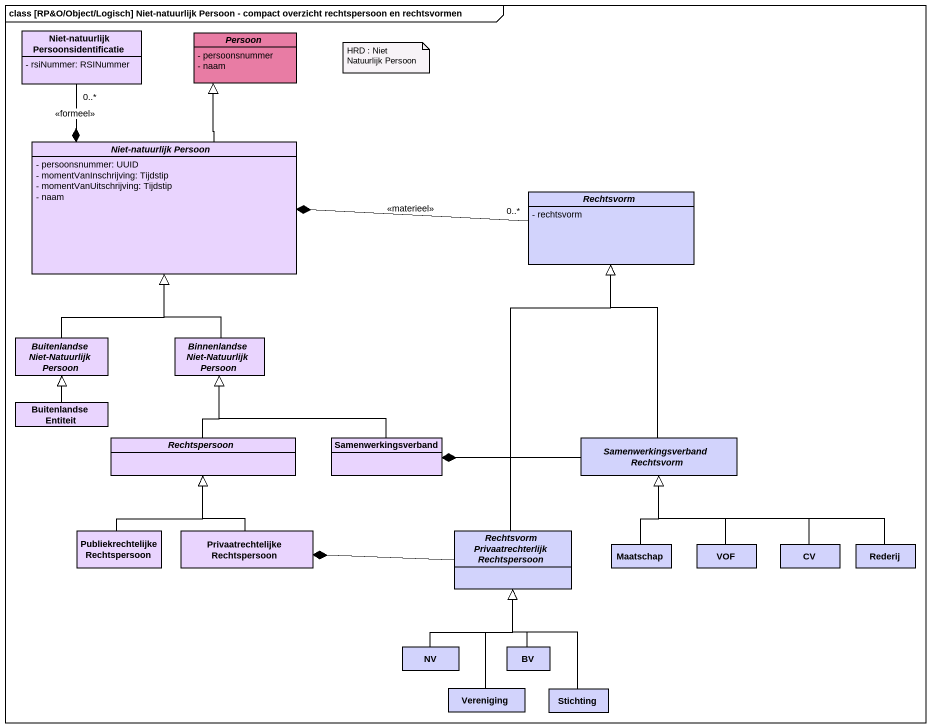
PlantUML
@startuml
mainframe class [RP&O/Object/Logisch] Niet-natuurlijk Persoon - compact overzicht rechtspersoon en rechtsvormen
hide circle
hide empty members
skinparam classAttributeIconSize 0
class "Niet-natuurlijk Persoonsidentificatie" as Niet_natuurlijk #E9D4FE {
  - rsiNummer: RSINummer
}
abstract class Persoon #E87CA4 {
  - persoonsnummer
  - naam
}
abstract class "Niet-natuurlijk Persoon" as Niet_natuurlijk_Persoon #E9D4FE {
  - persoonsnummer: UUID
  - momentVanInschrijving: Tijdstip
  - momentVanUitschrijving: Tijdstip
  - naam
}
abstract class Rechtsvorm #D2D3FC {
  - rechtsvorm
}
abstract class "Buitenlandse Niet-Natuurlijk Persoon" as Buitenlandse_Niet #E9D4FE
abstract class "Binnenlandse Niet-Natuurlijk Persoon" as Binnenlandse_Niet #E9D4FE
class "Buitenlandse Entiteit" as Buitenlandse_Entiteit #E9D4FE
abstract class Rechtspersoon #E9D4FE
class Samenwerkingsverband #E9D4FE
abstract class "Samenwerkingsverband Rechtsvorm" as Samenwerkingsverband_2 #D2D3FC
class "Publiekrechtelijke Rechtspersoon" as Publiekrechtelijke #E9D4FE
class "Privaatrechtelijke Rechtspersoon" as Privaatrechtelijke #E9D4FE
abstract class "Rechtsvorm Privaatrechterlijk Rechtspersoon" as Rechtsvorm_2 #D2D3FC
class Maatschap #D2D3FC
class VOF #D2D3FC
class CV #D2D3FC
class Rederij #D2D3FC
class NV #D2D3FC
class BV #D2D3FC
class Vereniging #D2D3FC
class Stichting #D2D3FC
Niet_natuurlijk "0..*" --* Niet_natuurlijk_Persoon : <<formeel>>
Niet_natuurlijk_Persoon -up-|> Persoon
Rechtsvorm "0..*" -left-* Niet_natuurlijk_Persoon : <<materieel>>
Buitenlandse_Niet -up-|> Niet_natuurlijk_Persoon
Binnenlandse_Niet -up-|> Niet_natuurlijk_Persoon
Buitenlandse_Entiteit -up-|> Buitenlandse_Niet
Rechtspersoon -up-|> Binnenlandse_Niet
Samenwerkingsverband -left-|> Binnenlandse_Niet
Samenwerkingsverband_2 -up-|> Rechtsvorm
Samenwerkingsverband_2 -left-* Samenwerkingsverband
Publiekrechtelijke -up-|> Rechtspersoon
Privaatrechtelijke -up-|> Rechtspersoon
Rechtsvorm_2 -up-|> Rechtsvorm
Rechtsvorm_2 -left-* Privaatrechtelijke
Maatschap -up-|> Samenwerkingsverband_2
VOF -up-|> Samenwerkingsverband_2
CV -up-|> Samenwerkingsverband_2
Rederij -left-|> Samenwerkingsverband_2
NV -up-|> Rechtsvorm_2
BV -up-|> Rechtsvorm_2
Vereniging -up-|> Rechtsvorm_2
Stichting -up-|> Rechtsvorm_2
note as N1
  HRD : Niet Natuurlijk Persoon
end note
@enduml
